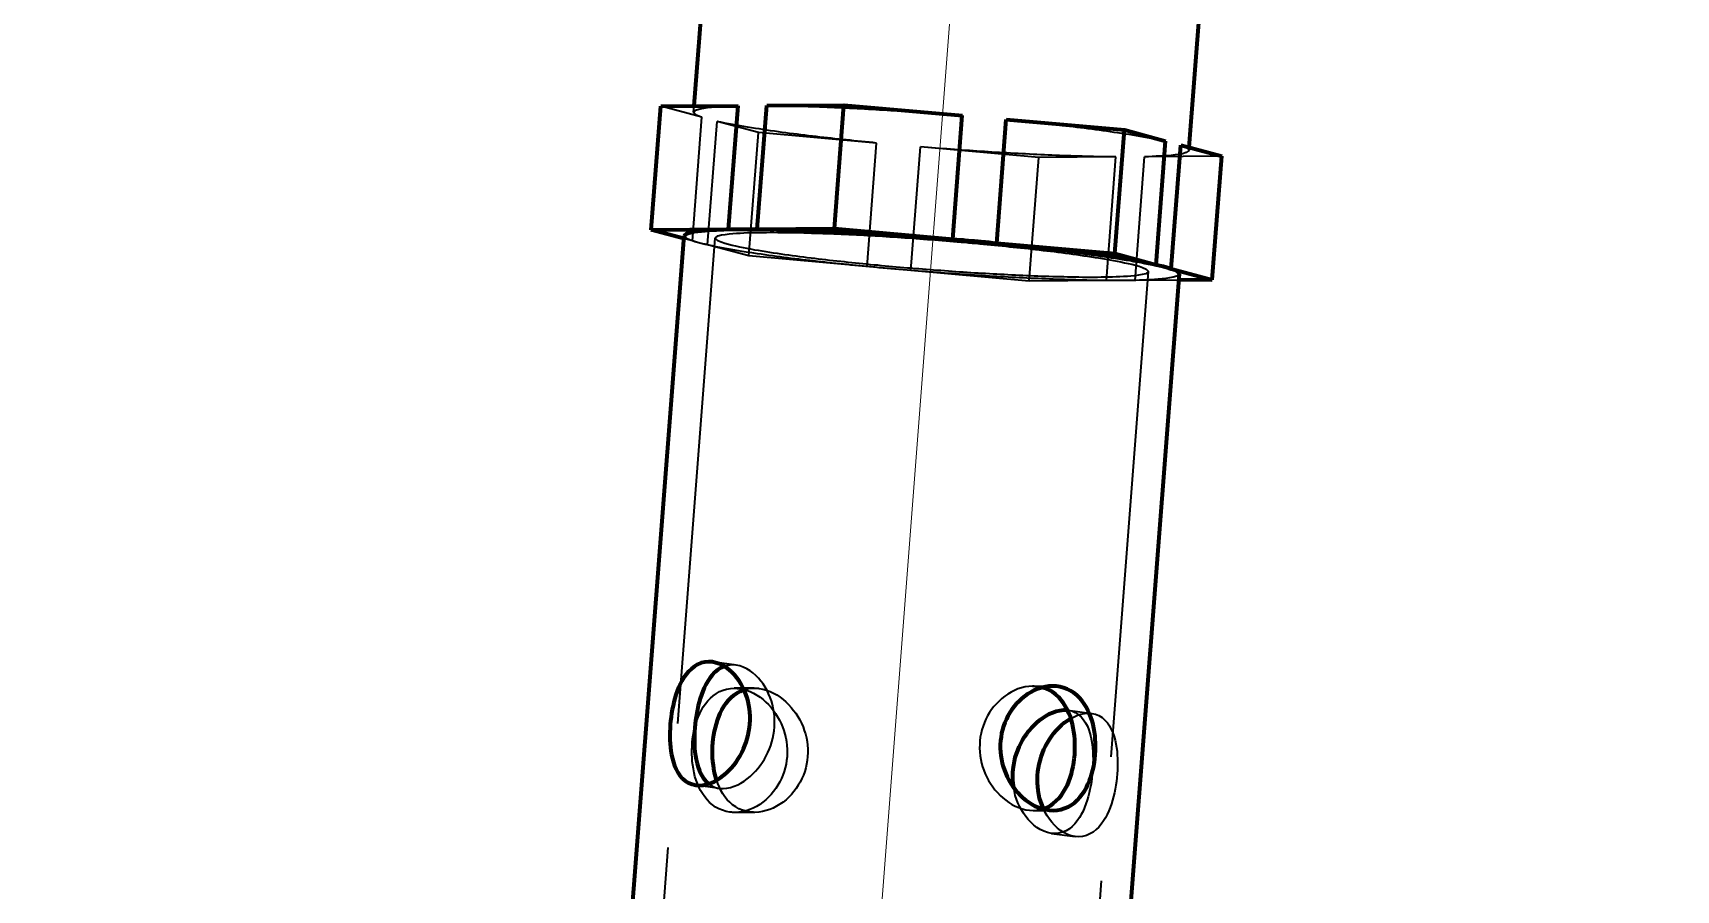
# Model space of a CAD drawing. Header units: millimetres. Extents: x 0 to 2382, y 0 to 420.
# Drawn here: x 1169.21 to 1182.44, y 251.04 to 257.94 of the extents above; entities that cross this region are included whole.
import ezdxf

# ---------------------------------------------------------------- set-up
doc = ezdxf.new("R2010")
doc.units = ezdxf.units.MM
doc.linetypes.add('IRAM-E-TRAZOS', pattern=[5, 4, -1])
doc.linetypes.add('IRAM-F-TRAZO-PUNTO', pattern=[20, 15, -2, 1, -2])
for name, color, linetype, lineweight in [('01-VISIBLE', 7, 'CONTINUOUS', 70), ('02-OCULTA', 4, 'IRAM-E-TRAZOS', 35), ('03-EJE', 1, 'IRAM-F-TRAZO-PUNTO', 18), ('08-FINA', 5, 'CONTINUOUS', 18)]:
    doc.layers.add(name, color=color, linetype=linetype, lineweight=lineweight)

msp = doc.modelspace()

# ---------------------------------------------------------------- linework, layer by layer
at = {"layer": '01-VISIBLE'}
for points in [[(1174.538, 257.348), (1174.626, 258.48)], [(1178.524, 257.014), (1178.613, 258.159)], [(1174.193, 256.352), (1174.27, 257.346)], [(1174.27, 257.346), (1174.892, 257.35)], [(1174.815, 256.356), (1174.892, 257.35)], [(1175.046, 256.357), (1175.123, 257.352)], [(1175.123, 257.352), (1175.744, 257.356)], [(1175.668, 256.361), (1175.744, 257.356)], [(1175.744, 257.356), (1176.696, 257.271)], [(1176.62, 256.276), (1176.696, 257.271)], [(1176.974, 256.245), (1177.05, 257.24)], [(1177.05, 257.24), (1178.003, 257.155)], [(1177.926, 256.16), (1178.003, 257.155)], [(1178.003, 257.155), (1178.333, 257.066)], [(1178.257, 256.071), (1178.333, 257.066)], [(1178.38, 256.038), (1178.456, 257.033)], [(1178.456, 257.033), (1178.787, 256.944)], [(1178.71, 255.949), (1178.787, 256.944)], [(1171.849, 222.488), (1174.458, 256.304)], [(1174.193, 256.352), (1174.815, 256.356)], [(1174.456, 256.281), (1174.193, 256.352)], [(1174.458, 256.304), (1174.48, 256.322), (1174.509, 256.331), (1174.538, 256.337), (1174.568, 256.341), (1174.598, 256.344), (1174.628, 256.347), (1174.658, 256.349), (1174.688, 256.351), (1174.718, 256.352), (1174.748, 256.354), (1174.778, 256.355), (1174.809, 256.356), (1174.839, 256.356), (1174.869, 256.357), (1174.899, 256.357), (1174.929, 256.357), (1174.959, 256.357), (1174.989, 256.357), (1175.019, 256.357), (1175.049, 256.357), (1175.079, 256.357), (1175.11, 256.357), (1175.14, 256.356), (1175.17, 256.356), (1175.2, 256.355), (1175.23, 256.354), (1175.26, 256.354), (1175.29, 256.353), (1175.32, 256.352), (1175.35, 256.351), (1175.38, 256.35), (1175.411, 256.349), (1175.441, 256.348), (1175.471, 256.347), (1175.501, 256.346), (1175.531, 256.345), (1175.561, 256.344), (1175.591, 256.342), (1175.621, 256.341), (1175.651, 256.34), (1175.681, 256.338), (1175.711, 256.337), (1175.741, 256.335), (1175.771, 256.334), (1175.802, 256.332), (1175.832, 256.331), (1175.862, 256.329), (1175.892, 256.327), (1175.922, 256.326), (1175.952, 256.324), (1175.982, 256.322), (1176.012, 256.32), (1176.042, 256.318), (1176.072, 256.316), (1176.102, 256.315), (1176.132, 256.313), (1176.162, 256.311), (1176.192, 256.309), (1176.222, 256.307), (1176.252, 256.304), (1176.282, 256.302), (1176.312, 256.3), (1176.342, 256.298), (1176.372, 256.296), (1176.402, 256.294), (1176.432, 256.291), (1176.462, 256.289), (1176.492, 256.287), (1176.523, 256.284), (1176.553, 256.282), (1176.583, 256.28), (1176.613, 256.277), (1176.643, 256.275), (1176.673, 256.272), (1176.703, 256.27), (1176.733, 256.267), (1176.763, 256.264), (1176.793, 256.262), (1176.823, 256.259), (1176.852, 256.256), (1176.882, 256.254), (1176.912, 256.251), (1176.942, 256.248), (1176.972, 256.245), (1177.002, 256.242), (1177.032, 256.239), (1177.062, 256.236), (1177.092, 256.233), (1177.122, 256.23), (1177.152, 256.227), (1177.182, 256.224), (1177.212, 256.221), (1177.242, 256.218), (1177.272, 256.215), (1177.302, 256.211), (1177.332, 256.208), (1177.362, 256.205), (1177.392, 256.201), (1177.422, 256.198), (1177.451, 256.194), (1177.481, 256.191), (1177.511, 256.187), (1177.541, 256.184), (1177.571, 256.18), (1177.601, 256.176), (1177.631, 256.172), (1177.661, 256.169), (1177.69, 256.165), (1177.72, 256.161), (1177.75, 256.157), (1177.78, 256.152), (1177.81, 256.148), (1177.84, 256.144), (1177.869, 256.14), (1177.899, 256.135), (1177.929, 256.131), (1177.959, 256.126), (1177.988, 256.121), (1178.018, 256.116), (1178.048, 256.112), (1178.077, 256.106), (1178.107, 256.101), (1178.137, 256.096), (1178.166, 256.09), (1178.196, 256.084), (1178.225, 256.078), (1178.255, 256.072), (1178.284, 256.065), (1178.313, 256.058), (1178.342, 256.05), (1178.371, 256.041), (1178.399, 256.031), (1178.427, 256.018), (1178.446, 255.997)], [(1174.815, 256.356), (1174.848, 256.356), (1174.881, 256.357), (1174.914, 256.357), (1174.947, 256.357), (1174.98, 256.357), (1175.013, 256.357), (1175.046, 256.357)], [(1175.046, 256.357), (1175.668, 256.361)], [(1175.668, 256.361), (1176.62, 256.276)], [(1176.62, 256.276), (1176.652, 256.274), (1176.684, 256.271), (1176.716, 256.268), (1176.748, 256.266), (1176.781, 256.263), (1176.813, 256.26), (1176.845, 256.257), (1176.877, 256.254), (1176.909, 256.251), (1176.942, 256.248), (1176.974, 256.245)], [(1176.974, 256.245), (1177.926, 256.16)], [(1177.926, 256.16), (1178.257, 256.071)], [(1178.257, 256.071), (1178.277, 256.066), (1178.298, 256.061), (1178.318, 256.056), (1178.339, 256.051), (1178.359, 256.045), (1178.38, 256.038)], [(1178.38, 256.038), (1178.71, 255.949)], [(1175.838, 222.18), (1178.446, 255.997)], [(1178.71, 255.949), (1178.442, 255.947)], [(1174.685, 252.874), (1174.654, 252.876), (1174.624, 252.873), (1174.594, 252.866), (1174.566, 252.854), (1174.54, 252.838), (1174.516, 252.819), (1174.494, 252.798), (1174.474, 252.774), (1174.456, 252.749), (1174.44, 252.723), (1174.426, 252.696), (1174.413, 252.668), (1174.402, 252.639), (1174.392, 252.61), (1174.383, 252.581), (1174.375, 252.552), (1174.368, 252.522), (1174.362, 252.492), (1174.356, 252.461), (1174.352, 252.431), (1174.348, 252.401), (1174.345, 252.37)], [(1174.782, 252.839), (1174.754, 252.826), (1174.728, 252.81), (1174.705, 252.791), (1174.684, 252.769), (1174.665, 252.745), (1174.648, 252.72), (1174.633, 252.694), (1174.62, 252.666), (1174.608, 252.638), (1174.597, 252.61), (1174.587, 252.581), (1174.579, 252.552), (1174.571, 252.523), (1174.565, 252.493), (1174.559, 252.464), (1174.554, 252.434), (1174.55, 252.404), (1174.546, 252.373), (1174.544, 252.343)], [(1174.551, 251.883), (1174.581, 251.881), (1174.611, 251.884), (1174.64, 251.89), (1174.669, 251.899), (1174.697, 251.911), (1174.723, 251.926), (1174.748, 251.942), (1174.773, 251.96), (1174.796, 251.979), (1174.817, 252), (1174.838, 252.022), (1174.857, 252.045), (1174.876, 252.069), (1174.892, 252.094), (1174.908, 252.12), (1174.922, 252.147), (1174.935, 252.174), (1174.947, 252.202), (1174.957, 252.23), (1174.966, 252.259), (1174.973, 252.288), (1174.979, 252.318), (1174.984, 252.347), (1174.987, 252.377), (1174.988, 252.407), (1174.988, 252.438), (1174.986, 252.468), (1174.983, 252.498), (1174.978, 252.527), (1174.972, 252.557), (1174.964, 252.586), (1174.954, 252.614), (1174.943, 252.642), (1174.93, 252.67), (1174.916, 252.696), (1174.9, 252.722), (1174.882, 252.746), (1174.863, 252.77), (1174.842, 252.791), (1174.82, 252.811), (1174.796, 252.83), (1174.77, 252.845), (1174.743, 252.858), (1174.714, 252.868), (1174.685, 252.874)], [(1174.719, 251.923), (1174.71, 251.953), (1174.703, 251.983), (1174.697, 252.013), (1174.693, 252.043), (1174.689, 252.073), (1174.687, 252.104), (1174.686, 252.134), (1174.686, 252.165), (1174.687, 252.196), (1174.689, 252.226), (1174.692, 252.257), (1174.697, 252.287), (1174.702, 252.317), (1174.709, 252.347), (1174.717, 252.377), (1174.726, 252.406), (1174.737, 252.434), (1174.749, 252.463), (1174.762, 252.49), (1174.778, 252.516), (1174.795, 252.542), (1174.814, 252.566), (1174.835, 252.588), (1174.859, 252.608), (1174.884, 252.625), (1174.911, 252.64), (1174.939, 252.651)], [(1177.423, 252.68), (1177.393, 252.679), (1177.363, 252.674), (1177.334, 252.667), (1177.305, 252.658), (1177.278, 252.646), (1177.251, 252.632), (1177.225, 252.617), (1177.201, 252.6), (1177.177, 252.581), (1177.155, 252.56), (1177.134, 252.539), (1177.115, 252.516), (1177.097, 252.492), (1177.08, 252.467), (1177.065, 252.441), (1177.052, 252.414), (1177.04, 252.386), (1177.03, 252.358), (1177.021, 252.329), (1177.014, 252.3), (1177.009, 252.27), (1177.005, 252.241), (1177.003, 252.211), (1177.003, 252.18), (1177.004, 252.15), (1177.007, 252.121), (1177.012, 252.091), (1177.018, 252.061), (1177.026, 252.032), (1177.036, 252.004), (1177.047, 251.976), (1177.059, 251.949), (1177.073, 251.922), (1177.088, 251.896), (1177.105, 251.871), (1177.123, 251.847), (1177.143, 251.824), (1177.163, 251.802), (1177.185, 251.782), (1177.208, 251.763), (1177.233, 251.745), (1177.258, 251.729), (1177.285, 251.715), (1177.312, 251.703), (1177.341, 251.693), (1177.37, 251.686), (1177.4, 251.682), (1177.43, 251.68)], [(1177.602, 252.127), (1177.604, 252.158), (1177.604, 252.189), (1177.604, 252.22), (1177.602, 252.251), (1177.6, 252.282), (1177.596, 252.312), (1177.59, 252.343), (1177.584, 252.373), (1177.576, 252.403), (1177.567, 252.433), (1177.556, 252.461), (1177.543, 252.49), (1177.528, 252.517), (1177.512, 252.543), (1177.493, 252.568), (1177.473, 252.591), (1177.45, 252.612), (1177.425, 252.631), (1177.399, 252.647), (1177.371, 252.66), (1177.341, 252.669)], [(1177.768, 252.128), (1177.77, 252.159), (1177.77, 252.189), (1177.77, 252.22), (1177.768, 252.25), (1177.766, 252.281), (1177.762, 252.311), (1177.756, 252.341), (1177.75, 252.371), (1177.742, 252.4), (1177.732, 252.429), (1177.721, 252.458), (1177.709, 252.485), (1177.694, 252.512), (1177.678, 252.538), (1177.66, 252.563), (1177.64, 252.586), (1177.618, 252.607), (1177.594, 252.626), (1177.569, 252.642), (1177.542, 252.656), (1177.513, 252.667), (1177.484, 252.675), (1177.453, 252.679), (1177.423, 252.68)], [(1177.111, 251.863), (1177.107, 251.893), (1177.104, 251.924), (1177.104, 251.954), (1177.105, 251.985), (1177.107, 252.015), (1177.111, 252.045), (1177.117, 252.075), (1177.124, 252.105), (1177.133, 252.134), (1177.143, 252.163), (1177.155, 252.191), (1177.168, 252.218), (1177.183, 252.245), (1177.199, 252.271), (1177.216, 252.296), (1177.234, 252.321), (1177.254, 252.344), (1177.275, 252.366), (1177.297, 252.387), (1177.32, 252.407), (1177.345, 252.425), (1177.37, 252.441), (1177.397, 252.456), (1177.425, 252.468), (1177.454, 252.478), (1177.483, 252.485), (1177.514, 252.488), (1177.544, 252.487)], [(1174.345, 252.37), (1174.344, 252.34), (1174.342, 252.309), (1174.342, 252.279), (1174.343, 252.248), (1174.345, 252.218), (1174.347, 252.188), (1174.351, 252.158), (1174.356, 252.128), (1174.363, 252.098), (1174.371, 252.069), (1174.381, 252.04), (1174.393, 252.012), (1174.407, 251.985), (1174.424, 251.96), (1174.444, 251.937), (1174.467, 251.917), (1174.493, 251.901), (1174.521, 251.89), (1174.551, 251.883)], [(1174.544, 252.343), (1174.542, 252.311), (1174.54, 252.28), (1174.54, 252.248), (1174.541, 252.216), (1174.542, 252.184), (1174.545, 252.152), (1174.549, 252.12), (1174.555, 252.089), (1174.562, 252.058), (1174.571, 252.027), (1174.582, 251.997), (1174.595, 251.969), (1174.612, 251.941), (1174.631, 251.916), (1174.655, 251.894)], [(1177.351, 251.693), (1177.339, 251.721), (1177.329, 251.75), (1177.32, 251.779), (1177.313, 251.809), (1177.308, 251.839), (1177.304, 251.87), (1177.302, 251.9), (1177.302, 251.931), (1177.303, 251.962), (1177.306, 251.992), (1177.31, 252.022), (1177.316, 252.053), (1177.323, 252.082), (1177.332, 252.112), (1177.342, 252.14), (1177.354, 252.169), (1177.367, 252.197), (1177.382, 252.224), (1177.398, 252.25), (1177.415, 252.275), (1177.433, 252.3), (1177.453, 252.323), (1177.474, 252.345), (1177.496, 252.366), (1177.52, 252.386), (1177.545, 252.404), (1177.571, 252.42)], [(1177.347, 251.691), (1177.377, 251.703), (1177.404, 251.717), (1177.43, 251.735), (1177.454, 251.756), (1177.476, 251.778), (1177.495, 251.803), (1177.513, 251.829), (1177.529, 251.856), (1177.543, 251.884), (1177.555, 251.913), (1177.566, 251.943), (1177.575, 251.973), (1177.583, 252.003), (1177.589, 252.034), (1177.595, 252.065), (1177.599, 252.096), (1177.602, 252.127)], [(1177.43, 251.68), (1177.46, 251.682), (1177.491, 251.688), (1177.52, 251.697), (1177.549, 251.709), (1177.575, 251.724), (1177.6, 251.742), (1177.623, 251.763), (1177.644, 251.786), (1177.663, 251.81), (1177.68, 251.835), (1177.696, 251.862), (1177.709, 251.89), (1177.721, 251.918), (1177.732, 251.947), (1177.741, 251.977), (1177.749, 252.007), (1177.756, 252.037), (1177.761, 252.067), (1177.765, 252.098), (1177.768, 252.128)]]:
    msp.add_lwpolyline(points, dxfattribs=at)
at = {"layer": '02-OCULTA'}
for points in [[(1174.601, 257.257), (1174.27, 257.346)], [(1174.534, 257.299), (1174.557, 257.317), (1174.587, 257.326), (1174.617, 257.331), (1174.647, 257.336), (1174.678, 257.339), (1174.708, 257.342), (1174.739, 257.344), (1174.769, 257.346), (1174.8, 257.347), (1174.83, 257.348), (1174.861, 257.349), (1174.892, 257.35)], [(1174.534, 257.299), (1174.538, 257.348)], [(1175.123, 257.352), (1175.153, 257.352), (1175.183, 257.351), (1175.214, 257.351), (1175.244, 257.35), (1175.274, 257.35), (1175.305, 257.349), (1175.335, 257.348), (1175.365, 257.348), (1175.395, 257.347), (1175.426, 257.346), (1175.456, 257.345), (1175.486, 257.344), (1175.517, 257.343), (1175.547, 257.342), (1175.577, 257.341), (1175.608, 257.339), (1175.638, 257.338), (1175.668, 257.337), (1175.698, 257.336), (1175.729, 257.334), (1175.759, 257.333), (1175.789, 257.331), (1175.819, 257.33), (1175.85, 257.328), (1175.88, 257.327), (1175.91, 257.325), (1175.941, 257.323), (1175.971, 257.322), (1176.001, 257.32), (1176.031, 257.318), (1176.062, 257.316), (1176.092, 257.315), (1176.122, 257.313), (1176.152, 257.311), (1176.183, 257.309), (1176.213, 257.307), (1176.243, 257.305), (1176.273, 257.303), (1176.304, 257.301), (1176.334, 257.299), (1176.364, 257.297), (1176.394, 257.294), (1176.424, 257.292), (1176.455, 257.29), (1176.485, 257.288), (1176.515, 257.286), (1176.545, 257.283), (1176.576, 257.281), (1176.606, 257.278), (1176.636, 257.276), (1176.666, 257.274), (1176.696, 257.271)], [(1174.524, 256.263), (1174.601, 257.257)], [(1174.601, 257.257), (1174.588, 257.262), (1174.575, 257.267), (1174.563, 257.272), (1174.551, 257.279), (1174.54, 257.287), (1174.534, 257.299)], [(1174.647, 256.23), (1174.724, 257.224)], [(1175.247, 257.136), (1175.216, 257.141), (1175.185, 257.145), (1175.154, 257.149), (1175.123, 257.154), (1175.092, 257.158), (1175.061, 257.163), (1175.031, 257.168), (1175, 257.173), (1174.969, 257.178), (1174.938, 257.183), (1174.908, 257.188), (1174.877, 257.194), (1174.846, 257.199), (1174.815, 257.205), (1174.785, 257.211), (1174.754, 257.217), (1174.724, 257.224)], [(1175.055, 257.135), (1174.724, 257.224)], [(1177.05, 257.24), (1177.08, 257.237), (1177.11, 257.234), (1177.14, 257.231), (1177.17, 257.228), (1177.2, 257.225), (1177.23, 257.222), (1177.26, 257.219), (1177.29, 257.215), (1177.32, 257.212), (1177.35, 257.209), (1177.38, 257.206), (1177.41, 257.202), (1177.44, 257.199), (1177.47, 257.196), (1177.5, 257.192), (1177.53, 257.189), (1177.56, 257.185), (1177.59, 257.182), (1177.619, 257.178), (1177.649, 257.174), (1177.679, 257.171), (1177.709, 257.167), (1177.739, 257.163), (1177.769, 257.159), (1177.799, 257.155), (1177.829, 257.151), (1177.858, 257.147), (1177.888, 257.143), (1177.918, 257.138), (1177.948, 257.134), (1177.978, 257.13), (1178.007, 257.125), (1178.037, 257.12), (1178.067, 257.116), (1178.097, 257.111), (1178.126, 257.106), (1178.156, 257.101), (1178.186, 257.095), (1178.215, 257.09), (1178.245, 257.084), (1178.274, 257.078), (1178.304, 257.072), (1178.333, 257.066)], [(1174.978, 256.141), (1175.055, 257.135)], [(1176.007, 257.05), (1175.055, 257.135)], [(1176.007, 257.05), (1175.976, 257.053), (1175.946, 257.056), (1175.915, 257.059), (1175.885, 257.062), (1175.854, 257.065), (1175.824, 257.069), (1175.794, 257.072), (1175.763, 257.075), (1175.733, 257.078), (1175.702, 257.081), (1175.672, 257.085), (1175.642, 257.088), (1175.611, 257.092), (1175.581, 257.095), (1175.55, 257.098), (1175.52, 257.102), (1175.49, 257.106), (1175.459, 257.109), (1175.429, 257.113), (1175.398, 257.117), (1175.368, 257.121), (1175.338, 257.124), (1175.307, 257.128), (1175.277, 257.132), (1175.247, 257.136)], [(1175.93, 256.056), (1176.007, 257.05)], [(1176.284, 256.024), (1176.361, 257.019)], [(1177.934, 256.938), (1177.904, 256.938), (1177.874, 256.939), (1177.843, 256.939), (1177.813, 256.94), (1177.783, 256.94), (1177.753, 256.941), (1177.722, 256.942), (1177.692, 256.942), (1177.662, 256.943), (1177.631, 256.944), (1177.601, 256.945), (1177.571, 256.946), (1177.54, 256.947), (1177.51, 256.948), (1177.48, 256.949), (1177.45, 256.951), (1177.419, 256.952), (1177.389, 256.953), (1177.359, 256.954), (1177.329, 256.956), (1177.298, 256.957), (1177.268, 256.959), (1177.238, 256.96), (1177.207, 256.962), (1177.177, 256.963), (1177.147, 256.965), (1177.117, 256.967), (1177.086, 256.968), (1177.056, 256.97), (1177.026, 256.972), (1176.996, 256.973), (1176.965, 256.975), (1176.935, 256.977), (1176.905, 256.979), (1176.875, 256.981), (1176.844, 256.983), (1176.814, 256.985), (1176.784, 256.987), (1176.754, 256.989), (1176.723, 256.991), (1176.693, 256.993), (1176.663, 256.995), (1176.633, 256.998), (1176.602, 257), (1176.572, 257.002), (1176.542, 257.004), (1176.512, 257.007), (1176.482, 257.009), (1176.451, 257.011), (1176.421, 257.014), (1176.391, 257.016), (1176.361, 257.019)], [(1177.313, 256.934), (1176.361, 257.019)], [(1177.236, 255.939), (1177.313, 256.934)], [(1177.934, 256.938), (1177.313, 256.934)], [(1177.858, 255.943), (1177.934, 256.938)], [(1178.089, 255.945), (1178.165, 256.94)], [(1178.523, 256.991), (1178.5, 256.973), (1178.471, 256.964), (1178.44, 256.959), (1178.41, 256.954), (1178.38, 256.951), (1178.349, 256.948), (1178.319, 256.946), (1178.288, 256.944), (1178.257, 256.943), (1178.227, 256.941), (1178.196, 256.94), (1178.165, 256.94)], [(1178.787, 256.944), (1178.165, 256.94)], [(1178.456, 257.033), (1178.469, 257.028), (1178.482, 257.023), (1178.494, 257.018), (1178.506, 257.011), (1178.517, 257.003), (1178.523, 256.991)], [(1178.523, 256.991), (1178.524, 257.014)], [(1172.099, 222.468), (1174.707, 256.285)], [(1174.524, 256.263), (1174.456, 256.281)], [(1175.17, 256.142), (1175.14, 256.146), (1175.109, 256.15), (1175.079, 256.155), (1175.048, 256.159), (1175.018, 256.164), (1174.987, 256.168), (1174.957, 256.173), (1174.926, 256.178), (1174.896, 256.183), (1174.865, 256.188), (1174.835, 256.193), (1174.805, 256.198), (1174.774, 256.204), (1174.744, 256.209), (1174.714, 256.215), (1174.684, 256.222), (1174.654, 256.228), (1174.624, 256.235), (1174.594, 256.242), (1174.564, 256.25), (1174.534, 256.259), (1174.505, 256.269), (1174.477, 256.282), (1174.458, 256.304)], [(1174.707, 256.285), (1174.73, 256.302), (1174.759, 256.31), (1174.789, 256.315), (1174.819, 256.319), (1174.849, 256.322), (1174.879, 256.324), (1174.909, 256.326), (1174.939, 256.327), (1174.969, 256.329), (1175, 256.329), (1175.03, 256.33), (1175.06, 256.331), (1175.09, 256.331), (1175.12, 256.331), (1175.15, 256.332), (1175.181, 256.332), (1175.211, 256.331), (1175.241, 256.331), (1175.271, 256.331), (1175.301, 256.33), (1175.331, 256.33), (1175.362, 256.329), (1175.392, 256.329), (1175.422, 256.328), (1175.452, 256.327), (1175.482, 256.326), (1175.512, 256.325), (1175.543, 256.324), (1175.573, 256.323), (1175.603, 256.322), (1175.633, 256.321), (1175.663, 256.32), (1175.693, 256.319), (1175.723, 256.317), (1175.754, 256.316), (1175.784, 256.314), (1175.814, 256.313), (1175.844, 256.311), (1175.874, 256.31), (1175.904, 256.308), (1175.934, 256.307), (1175.964, 256.305), (1175.995, 256.303), (1176.025, 256.302), (1176.055, 256.3), (1176.085, 256.298), (1176.115, 256.296), (1176.145, 256.294), (1176.175, 256.292), (1176.205, 256.29), (1176.235, 256.288), (1176.266, 256.286), (1176.296, 256.284), (1176.326, 256.282), (1176.356, 256.28), (1176.386, 256.277), (1176.416, 256.275), (1176.446, 256.273), (1176.476, 256.271), (1176.506, 256.268), (1176.536, 256.266), (1176.566, 256.263), (1176.596, 256.261), (1176.627, 256.258), (1176.657, 256.256), (1176.687, 256.253), (1176.717, 256.251), (1176.747, 256.248), (1176.777, 256.245), (1176.807, 256.243), (1176.837, 256.24), (1176.867, 256.237), (1176.897, 256.234), (1176.927, 256.231), (1176.957, 256.228), (1176.987, 256.225), (1177.017, 256.222), (1177.047, 256.219), (1177.077, 256.216), (1177.107, 256.213), (1177.137, 256.21), (1177.167, 256.207), (1177.197, 256.204), (1177.227, 256.2), (1177.257, 256.197), (1177.287, 256.193), (1177.317, 256.19), (1177.347, 256.186), (1177.377, 256.183), (1177.407, 256.179), (1177.437, 256.176), (1177.467, 256.172), (1177.497, 256.168), (1177.527, 256.164), (1177.557, 256.16), (1177.586, 256.156), (1177.616, 256.152), (1177.646, 256.148), (1177.676, 256.143), (1177.706, 256.139), (1177.736, 256.134), (1177.766, 256.13), (1177.795, 256.125), (1177.825, 256.12), (1177.855, 256.115), (1177.885, 256.11), (1177.914, 256.105), (1177.944, 256.099), (1177.974, 256.093), (1178.003, 256.087), (1178.033, 256.081), (1178.062, 256.074), (1178.091, 256.066), (1178.12, 256.058), (1178.149, 256.048), (1178.177, 256.036), (1178.197, 256.016)], [(1175.33, 256.143), (1175.3, 256.147), (1175.269, 256.151), (1175.239, 256.156), (1175.208, 256.16), (1175.178, 256.165), (1175.147, 256.169), (1175.117, 256.174), (1175.087, 256.179), (1175.056, 256.184), (1175.026, 256.189), (1174.995, 256.195), (1174.965, 256.201), (1174.935, 256.206), (1174.905, 256.213), (1174.875, 256.219), (1174.845, 256.226), (1174.815, 256.234), (1174.785, 256.242), (1174.756, 256.252), (1174.728, 256.264), (1174.707, 256.285)], [(1174.647, 256.23), (1174.626, 256.234), (1174.606, 256.239), (1174.585, 256.245), (1174.565, 256.25), (1174.544, 256.256), (1174.524, 256.263)], [(1174.978, 256.141), (1174.647, 256.23)], [(1175.93, 256.056), (1174.978, 256.141)], [(1178.446, 255.997), (1178.424, 255.978), (1178.395, 255.97), (1178.365, 255.964), (1178.335, 255.96), (1178.305, 255.957), (1178.275, 255.954), (1178.245, 255.952), (1178.215, 255.95), (1178.184, 255.948), (1178.154, 255.947), (1178.124, 255.946), (1178.094, 255.945), (1178.063, 255.944), (1178.033, 255.944), (1178.003, 255.944), (1177.973, 255.943), (1177.943, 255.943), (1177.912, 255.943), (1177.882, 255.943), (1177.852, 255.944), (1177.822, 255.944), (1177.791, 255.944), (1177.761, 255.945), (1177.731, 255.945), (1177.701, 255.946), (1177.67, 255.946), (1177.64, 255.947), (1177.61, 255.948), (1177.58, 255.949), (1177.55, 255.95), (1177.519, 255.951), (1177.489, 255.952), (1177.459, 255.953), (1177.429, 255.954), (1177.399, 255.955), (1177.368, 255.956), (1177.338, 255.957), (1177.308, 255.959), (1177.278, 255.96), (1177.248, 255.961), (1177.217, 255.963), (1177.187, 255.964), (1177.157, 255.966), (1177.127, 255.967), (1177.097, 255.969), (1177.066, 255.97), (1177.036, 255.972), (1177.006, 255.974), (1176.976, 255.976), (1176.946, 255.977), (1176.915, 255.979), (1176.885, 255.981), (1176.855, 255.983), (1176.825, 255.985), (1176.795, 255.987), (1176.765, 255.989), (1176.734, 255.991), (1176.704, 255.993), (1176.674, 255.995), (1176.644, 255.997), (1176.614, 255.999), (1176.584, 256.001), (1176.554, 256.003), (1176.523, 256.005), (1176.493, 256.008), (1176.463, 256.01), (1176.433, 256.012), (1176.403, 256.015), (1176.373, 256.017), (1176.343, 256.019), (1176.312, 256.022), (1176.282, 256.024), (1176.252, 256.027), (1176.222, 256.029), (1176.192, 256.032), (1176.162, 256.035), (1176.132, 256.037), (1176.102, 256.04), (1176.071, 256.043), (1176.041, 256.045), (1176.011, 256.048), (1175.981, 256.051), (1175.951, 256.054), (1175.921, 256.057), (1175.891, 256.06), (1175.861, 256.062), (1175.831, 256.065), (1175.801, 256.068), (1175.771, 256.072), (1175.74, 256.075), (1175.71, 256.078), (1175.68, 256.081), (1175.65, 256.084), (1175.62, 256.087), (1175.59, 256.091), (1175.56, 256.094), (1175.53, 256.097), (1175.5, 256.101), (1175.47, 256.104), (1175.44, 256.108), (1175.41, 256.111), (1175.38, 256.115), (1175.35, 256.119), (1175.32, 256.122), (1175.29, 256.126), (1175.26, 256.13), (1175.23, 256.134), (1175.2, 256.138), (1175.17, 256.142)], [(1178.197, 256.016), (1178.174, 255.998), (1178.145, 255.991), (1178.115, 255.986), (1178.085, 255.982), (1178.055, 255.979), (1178.026, 255.977), (1177.996, 255.975), (1177.966, 255.973), (1177.936, 255.972), (1177.906, 255.971), (1177.876, 255.97), (1177.845, 255.97), (1177.815, 255.97), (1177.785, 255.969), (1177.755, 255.969), (1177.725, 255.969), (1177.695, 255.969), (1177.665, 255.969), (1177.635, 255.97), (1177.605, 255.97), (1177.575, 255.971), (1177.545, 255.971), (1177.515, 255.972), (1177.485, 255.973), (1177.455, 255.973), (1177.425, 255.974), (1177.395, 255.975), (1177.365, 255.976), (1177.335, 255.977), (1177.305, 255.978), (1177.275, 255.98), (1177.245, 255.981), (1177.215, 255.982), (1177.185, 255.983), (1177.155, 255.985), (1177.125, 255.986), (1177.095, 255.988), (1177.065, 255.989), (1177.035, 255.991), (1177.005, 255.992), (1176.975, 255.994), (1176.945, 255.995), (1176.915, 255.997), (1176.885, 255.999), (1176.855, 256.001), (1176.825, 256.002), (1176.795, 256.004), (1176.765, 256.006), (1176.735, 256.008), (1176.705, 256.01), (1176.675, 256.012), (1176.645, 256.014), (1176.615, 256.016), (1176.585, 256.018), (1176.555, 256.021), (1176.525, 256.023), (1176.495, 256.025), (1176.466, 256.027), (1176.436, 256.03), (1176.406, 256.032), (1176.376, 256.034), (1176.346, 256.037), (1176.316, 256.039), (1176.286, 256.042), (1176.256, 256.044), (1176.226, 256.047), (1176.196, 256.049), (1176.166, 256.052), (1176.136, 256.055), (1176.106, 256.057), (1176.076, 256.06), (1176.047, 256.063), (1176.017, 256.066), (1175.987, 256.068), (1175.957, 256.071), (1175.927, 256.074), (1175.897, 256.077), (1175.867, 256.08), (1175.837, 256.083), (1175.807, 256.086), (1175.778, 256.09), (1175.748, 256.093), (1175.718, 256.096), (1175.688, 256.099), (1175.658, 256.103), (1175.628, 256.106), (1175.599, 256.109), (1175.569, 256.113), (1175.539, 256.116), (1175.509, 256.12), (1175.479, 256.124), (1175.449, 256.127), (1175.42, 256.131), (1175.39, 256.135), (1175.36, 256.139), (1175.33, 256.143)], [(1175.588, 222.199), (1178.197, 256.016)], [(1176.284, 256.024), (1176.252, 256.027), (1176.22, 256.03), (1176.187, 256.032), (1176.155, 256.035), (1176.123, 256.038), (1176.091, 256.041), (1176.059, 256.044), (1176.026, 256.047), (1175.994, 256.05), (1175.962, 256.053), (1175.93, 256.056)], [(1177.236, 255.939), (1176.284, 256.024)], [(1177.858, 255.943), (1177.236, 255.939)], [(1178.089, 255.945), (1178.056, 255.944), (1178.023, 255.944), (1177.99, 255.943), (1177.957, 255.943), (1177.924, 255.943), (1177.891, 255.943), (1177.858, 255.943)], [(1178.442, 255.947), (1178.089, 255.945)], [(1174.876, 252.848), (1174.685, 252.874)], [(1174.742, 251.857), (1174.772, 251.856), (1174.802, 251.858), (1174.832, 251.864), (1174.861, 251.874), (1174.889, 251.886), (1174.915, 251.9), (1174.941, 251.916), (1174.966, 251.934), (1174.989, 251.953), (1175.011, 251.974), (1175.032, 251.995), (1175.052, 252.018), (1175.071, 252.042), (1175.088, 252.067), (1175.104, 252.093), (1175.119, 252.12), (1175.132, 252.147), (1175.144, 252.175), (1175.155, 252.203), (1175.164, 252.232), (1175.171, 252.261), (1175.177, 252.291), (1175.182, 252.321), (1175.185, 252.351), (1175.186, 252.382), (1175.186, 252.412), (1175.184, 252.442), (1175.18, 252.472), (1175.175, 252.502), (1175.168, 252.532), (1175.16, 252.561), (1175.15, 252.589), (1175.138, 252.617), (1175.125, 252.645), (1175.11, 252.671), (1175.094, 252.697), (1175.076, 252.721), (1175.056, 252.744), (1175.035, 252.766), (1175.012, 252.786), (1174.988, 252.804), (1174.962, 252.819), (1174.934, 252.832), (1174.906, 252.842), (1174.876, 252.848)], [(1174.876, 252.848), (1174.86, 252.85), (1174.844, 252.85), (1174.828, 252.849), (1174.812, 252.847), (1174.797, 252.843), (1174.782, 252.839)], [(1174.825, 251.666), (1174.795, 251.672), (1174.766, 251.681), (1174.738, 251.692), (1174.711, 251.707), (1174.686, 251.725), (1174.663, 251.744), (1174.642, 251.766), (1174.623, 251.79), (1174.606, 251.815), (1174.59, 251.841), (1174.577, 251.868), (1174.565, 251.896), (1174.554, 251.924), (1174.545, 251.953), (1174.538, 251.983), (1174.532, 252.013), (1174.527, 252.043), (1174.523, 252.073), (1174.521, 252.103), (1174.52, 252.133), (1174.52, 252.164), (1174.521, 252.194), (1174.523, 252.225), (1174.526, 252.255), (1174.53, 252.285), (1174.536, 252.315), (1174.543, 252.344), (1174.551, 252.374), (1174.56, 252.403), (1174.571, 252.431), (1174.583, 252.459), (1174.597, 252.486), (1174.612, 252.512), (1174.629, 252.537), (1174.648, 252.561), (1174.669, 252.583), (1174.692, 252.603), (1174.717, 252.621), (1174.743, 252.636), (1174.771, 252.648), (1174.8, 252.656), (1174.83, 252.662), (1174.86, 252.663)], [(1175.021, 252.664), (1174.86, 252.663)], [(1174.86, 252.663), (1174.867, 252.663), (1174.874, 252.663), (1174.881, 252.663), (1174.888, 252.662), (1174.895, 252.662), (1174.902, 252.661)], [(1174.902, 252.661), (1174.931, 252.655), (1174.961, 252.647), (1174.989, 252.636), (1175.017, 252.623), (1175.043, 252.608), (1175.069, 252.591), (1175.093, 252.572), (1175.116, 252.552), (1175.137, 252.531), (1175.157, 252.508), (1175.176, 252.484), (1175.194, 252.459), (1175.21, 252.433), (1175.225, 252.407), (1175.238, 252.379), (1175.25, 252.351), (1175.26, 252.323), (1175.269, 252.293), (1175.276, 252.264), (1175.281, 252.234), (1175.285, 252.203), (1175.287, 252.173), (1175.287, 252.143), (1175.286, 252.112), (1175.283, 252.082), (1175.278, 252.052), (1175.271, 252.022), (1175.263, 251.993), (1175.253, 251.964), (1175.241, 251.936), (1175.227, 251.909), (1175.213, 251.882), (1175.196, 251.856), (1175.178, 251.832), (1175.159, 251.808), (1175.138, 251.786), (1175.115, 251.765), (1175.092, 251.746), (1175.067, 251.728), (1175.041, 251.712), (1175.014, 251.698), (1174.986, 251.686), (1174.957, 251.677), (1174.928, 251.67), (1174.897, 251.665), (1174.867, 251.663)], [(1174.939, 252.651), (1174.952, 252.655), (1174.966, 252.658), (1174.979, 252.661), (1174.993, 252.663), (1175.007, 252.664), (1175.021, 252.664)], [(1175.021, 252.664), (1175.028, 252.664), (1175.034, 252.664), (1175.041, 252.664), (1175.048, 252.663), (1175.055, 252.663), (1175.062, 252.662)], [(1175.062, 252.662), (1175.092, 252.656), (1175.121, 252.648), (1175.15, 252.637), (1175.178, 252.624), (1175.204, 252.609), (1175.23, 252.592), (1175.254, 252.573), (1175.277, 252.553), (1175.299, 252.532), (1175.32, 252.509), (1175.339, 252.485), (1175.357, 252.461), (1175.374, 252.435), (1175.389, 252.408), (1175.403, 252.381), (1175.415, 252.353), (1175.425, 252.324), (1175.434, 252.295), (1175.442, 252.265), (1175.447, 252.235), (1175.451, 252.204), (1175.453, 252.174), (1175.454, 252.143), (1175.452, 252.113), (1175.449, 252.082), (1175.444, 252.052), (1175.437, 252.022), (1175.428, 251.993), (1175.418, 251.964), (1175.406, 251.936), (1175.392, 251.908), (1175.377, 251.882), (1175.36, 251.856), (1175.341, 251.832), (1175.322, 251.809), (1175.3, 251.787), (1175.278, 251.766), (1175.254, 251.747), (1175.229, 251.729), (1175.202, 251.713), (1175.175, 251.699), (1175.147, 251.687), (1175.118, 251.678), (1175.088, 251.671), (1175.058, 251.666), (1175.027, 251.664)], [(1177.263, 252.679), (1177.233, 252.678), (1177.203, 252.673), (1177.173, 252.666), (1177.145, 252.657), (1177.117, 252.645), (1177.09, 252.632), (1177.064, 252.616), (1177.039, 252.599), (1177.015, 252.58), (1176.993, 252.56), (1176.972, 252.538), (1176.952, 252.516), (1176.933, 252.492), (1176.916, 252.467), (1176.901, 252.441), (1176.887, 252.414), (1176.875, 252.386), (1176.864, 252.358), (1176.855, 252.329), (1176.848, 252.3), (1176.842, 252.27), (1176.839, 252.24), (1176.837, 252.21), (1176.836, 252.18), (1176.838, 252.15), (1176.841, 252.12), (1176.846, 252.09), (1176.853, 252.06), (1176.861, 252.031), (1176.871, 252.003), (1176.882, 251.975), (1176.895, 251.947), (1176.909, 251.921), (1176.925, 251.895), (1176.942, 251.87), (1176.96, 251.846), (1176.98, 251.823), (1177.001, 251.801), (1177.023, 251.781), (1177.047, 251.762), (1177.071, 251.744), (1177.097, 251.728), (1177.124, 251.714), (1177.151, 251.702), (1177.18, 251.692), (1177.209, 251.685), (1177.239, 251.681), (1177.269, 251.679)], [(1177.263, 252.679), (1177.423, 252.68)], [(1177.341, 252.669), (1177.328, 252.672), (1177.315, 252.675), (1177.302, 252.677), (1177.289, 252.678), (1177.276, 252.679), (1177.263, 252.679)], [(1177.544, 252.487), (1177.545, 252.487), (1177.546, 252.487), (1177.546, 252.487), (1177.547, 252.487), (1177.548, 252.486), (1177.548, 252.486)], [(1177.548, 252.486), (1177.578, 252.48), (1177.606, 252.468), (1177.631, 252.452), (1177.654, 252.432), (1177.673, 252.409), (1177.69, 252.384), (1177.704, 252.357), (1177.715, 252.329), (1177.724, 252.3), (1177.732, 252.271), (1177.738, 252.241), (1177.742, 252.212), (1177.746, 252.182), (1177.748, 252.151), (1177.749, 252.121), (1177.75, 252.091), (1177.749, 252.061), (1177.748, 252.031), (1177.746, 252)], [(1177.548, 252.486), (1177.739, 252.46)], [(1177.571, 252.42), (1177.597, 252.434), (1177.624, 252.445), (1177.652, 252.454), (1177.681, 252.46), (1177.71, 252.462), (1177.739, 252.46)], [(1177.739, 252.46), (1177.769, 252.454), (1177.797, 252.443), (1177.823, 252.427), (1177.846, 252.407), (1177.866, 252.384), (1177.883, 252.359), (1177.897, 252.332), (1177.909, 252.304), (1177.919, 252.275), (1177.927, 252.246), (1177.934, 252.216), (1177.939, 252.186), (1177.943, 252.156), (1177.945, 252.126), (1177.947, 252.095), (1177.948, 252.065), (1177.948, 252.034), (1177.946, 252.004), (1177.944, 251.974)], [(1174.985, 251.667), (1174.956, 251.673), (1174.927, 251.681), (1174.899, 251.693), (1174.873, 251.708), (1174.848, 251.725), (1174.826, 251.745), (1174.805, 251.766), (1174.786, 251.79), (1174.769, 251.814), (1174.754, 251.84), (1174.741, 251.867), (1174.729, 251.895), (1174.719, 251.923)], [(1177.746, 252), (1177.744, 251.97), (1177.74, 251.94), (1177.736, 251.909), (1177.731, 251.879), (1177.725, 251.849), (1177.718, 251.82), (1177.711, 251.79), (1177.702, 251.761), (1177.692, 251.732), (1177.681, 251.703), (1177.669, 251.675), (1177.655, 251.648), (1177.64, 251.622), (1177.623, 251.596), (1177.604, 251.573), (1177.582, 251.551), (1177.559, 251.532), (1177.533, 251.516), (1177.504, 251.504), (1177.475, 251.496), (1177.444, 251.493), (1177.414, 251.495)], [(1177.944, 251.974), (1177.942, 251.943), (1177.938, 251.913), (1177.934, 251.882), (1177.928, 251.852), (1177.922, 251.822), (1177.915, 251.792), (1177.907, 251.763), (1177.898, 251.733), (1177.888, 251.704), (1177.877, 251.676), (1177.864, 251.648), (1177.85, 251.621), (1177.834, 251.595), (1177.816, 251.57), (1177.796, 251.546), (1177.774, 251.525), (1177.75, 251.506), (1177.724, 251.49), (1177.696, 251.478), (1177.666, 251.47), (1177.636, 251.468), (1177.605, 251.47)], [(1174.742, 251.857), (1174.551, 251.883)], [(1174.655, 251.894), (1174.668, 251.885), (1174.681, 251.877), (1174.696, 251.87), (1174.711, 251.864), (1174.726, 251.86), (1174.742, 251.857)], [(1177.414, 251.495), (1177.383, 251.502), (1177.353, 251.512), (1177.325, 251.526), (1177.298, 251.543), (1177.273, 251.562), (1177.249, 251.584), (1177.228, 251.607), (1177.208, 251.631), (1177.189, 251.657), (1177.173, 251.684), (1177.158, 251.713), (1177.145, 251.741), (1177.134, 251.771), (1177.124, 251.801), (1177.117, 251.832), (1177.111, 251.863)], [(1174.867, 251.663), (1174.86, 251.663), (1174.853, 251.664), (1174.846, 251.664), (1174.839, 251.665), (1174.832, 251.665), (1174.825, 251.666)], [(1175.027, 251.664), (1174.867, 251.663)], [(1175.027, 251.664), (1175.02, 251.664), (1175.013, 251.665), (1175.006, 251.665), (1174.999, 251.666), (1174.992, 251.666), (1174.985, 251.667)], [(1177.269, 251.679), (1177.283, 251.68), (1177.296, 251.681), (1177.309, 251.682), (1177.322, 251.685), (1177.335, 251.688), (1177.347, 251.691)], [(1177.269, 251.679), (1177.43, 251.68)], [(1177.605, 251.47), (1177.574, 251.476), (1177.544, 251.487), (1177.515, 251.501), (1177.488, 251.518), (1177.463, 251.538), (1177.44, 251.56), (1177.418, 251.584), (1177.399, 251.609), (1177.381, 251.636), (1177.365, 251.664), (1177.351, 251.693)], [(1177.414, 251.495), (1177.605, 251.47)]]:
    msp.add_lwpolyline(points, dxfattribs=at)
at = {"layer": '03-EJE'}
msp.add_lwpolyline([(1177.05, 263.908), (1173.46, 217.36)], dxfattribs=at)
at = {"layer": '08-FINA'}
msp.add_circle((1173.167, 240.5), 36.833, dxfattribs=at)

doc.saveas('drawing.dxf')
